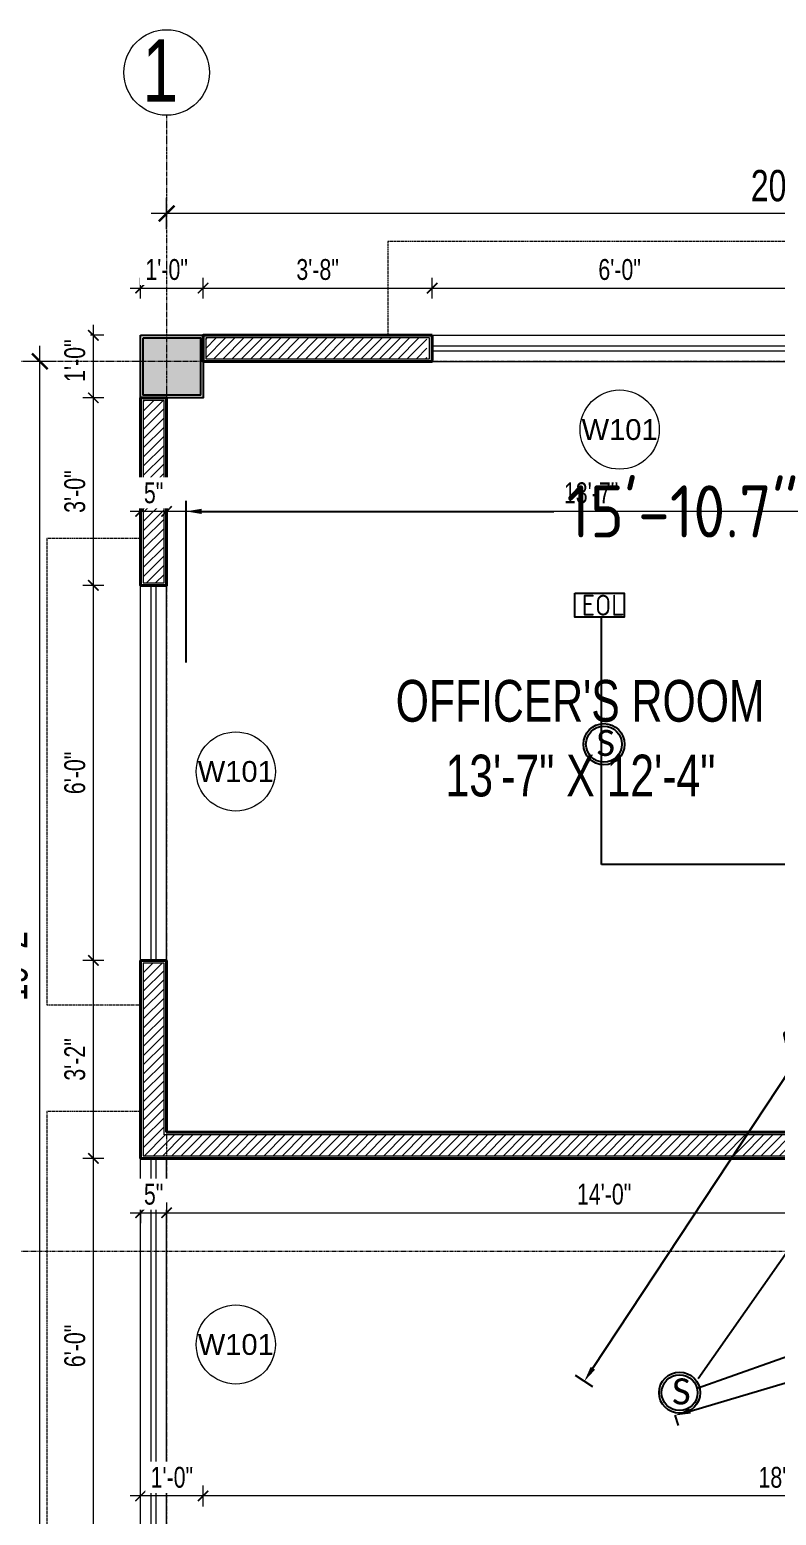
# Model space of a CAD drawing. Header units: inches. Extents: x 735 to 7643, y 526 to 1733.
# Drawn here: x 4671.1 to 4814.4, y 1227.6 to 1512.7 of the extents above; entities that cross this region are included whole.
import ezdxf
from ezdxf.enums import TextEntityAlignment as Align

# ---------------------------------------------------------------- set-up
doc = ezdxf.new("R2010")
doc.units = ezdxf.units.IN
doc.header["$MEASUREMENT"] = 0
for name, pattern in [('ACAD_ISO12W100', [21, 12, -3, 0, -3, 0, -3]), ('DASH', [0.35, 0.25, -0.1]), ('PHANTOMX2', [5, 2.5, -0.5, 0.5, -0.5, 0.5, -0.5])]:
    doc.linetypes.add(name, pattern=pattern)
for name, color, linetype in [('COLLUM', 1, 'Continuous'), ('FREE-TEXT', 7, 'Continuous'), ('HATCH', 8, 'Continuous'), ('smoke detector', 1, 'Continuous'), ('Text', 7, 'Continuous'), ('zone wiring', 5, 'Continuous')]:
    doc.layers.add(name, color=color, linetype=linetype)
for name, color, linetype, lineweight in [('Dimension', 22, 'Continuous', 13), ('Door & Window Dim', 5, 'Continuous', 15), ('Elevation Marker', 252, 'Continuous', 15), ('Glass', 5, 'Continuous', 9), ('grid', 9, 'Continuous', 13), ('Grid marker', 161, 'Continuous', 15), ('Grid Text', 5, 'Continuous', 15), ('HACTH', 8, 'Continuous', 9), ('I-DOOR-IDEN-N', 7, 'Continuous', 15), ('Sunshed', 5, 'Continuous', 15), ('wall 05', 3, 'Continuous', 40), ('WINDOW', 140, 'Continuous', 9)]:
    doc.layers.add(name, color=color, linetype=linetype, lineweight=lineweight)
doc.styles.add('Arial', font='arial.ttf')
doc.styles.get("Standard").update_dxf_attribs({"font": 'isocp3.shx'})
doc.styles.add('Swiss721', font='swisscl.ttf')
doc.dimstyles.new('DIM08', dxfattribs={"dimtxt": 8, "dimasz": 4, "dimexe": 4, "dimexo": 0, "dimgap": 3, "dimtad": 1, "dimdec": 1, "dimzin": 3, "dimdsep": 46, "dimlunit": 4, "dimtxsty": 'Swiss721', "dimblk": 'ARCHTICK', "dimcen": 0, "dimdle": 4, "dimclrd": 256, "dimclre": 256, "dimclrt": 256, "dimadec": 0, "dimazin": 0, "dimtfac": 1, "dimtdec": 1, "dimtofl": 0, "dimtmove": 0, "dimatfit": 3, "dimldrblk": 'ARCHTICK', "dimfxl": 4, "dimfxlon": 1, "dimtfill": 1, "dimtolj": 1, "dimtzin": 0, "dimlwd": 9, "dimlwe": 9, "dimarcsym": 0})
doc.dimstyles.get("Standard").update_dxf_attribs({"dimtxt": 2, "dimasz": 3, "dimexe": 2, "dimexo": 2, "dimgap": 1, "dimtad": 0, "dimtih": 1, "dimtoh": 1, "dimdec": 1, "dimzin": 0, "dimdsep": 46, "dimtxsty": 'Standard', "dimcen": 0, "dimclrd": 256, "dimclre": 256, "dimclrt": 256, "dimadec": 1, "dimazin": 0, "dimtfac": 1, "dimtdec": 1, "dimtofl": 0, "dimtmove": 0, "dimatfit": 3, "dimfxl": 1, "dimtolj": 1, "dimtzin": 0, "dimlwd": -1, "dimlwe": -1, "dimarcsym": 0})

# ---------------------------------------------------------------- blocks, each defined once
blk = doc.blocks.new('_ArchTick')
at = {"color": 0, "linetype": 'ByBlock', "const_width": 0.15}
blk.add_lwpolyline([(-0.5, -0.5), (0.5, 0.5)], dxfattribs=at)
blk = doc.blocks.new('*D406')
at = {"layer": 'Defpoints', "color": 0, "transparency": 16777216}
for p in [(4704.36, 1463.14), (4692.36, 1454.08), (4704.36, 1454.08)]:
    blk.add_point(p, dxfattribs=at)
at = {"layer": 'Dimension', "lineweight": 9, "transparency": 16777216}
for p, q in [((4690.36, 1463.14), (4706.36, 1463.14)), ((4692.36, 1461.14), (4692.36, 1465.14)), ((4704.36, 1461.14), (4704.36, 1465.14))]:
    blk.add_line(p, q, dxfattribs=at)
at = {"layer": 'Dimension', "lineweight": 9, "transparency": 16777216, "xscale": 2, "yscale": 2, "zscale": 2, "rotation": 180}
blk.add_blockref('_ArchTick', (4692.36, 1463.14), dxfattribs=at)
at = {"layer": 'Dimension', "lineweight": 9, "transparency": 16777216, "xscale": 2, "yscale": 2, "zscale": 2}
blk.add_blockref('_ArchTick', (4704.36, 1463.14), dxfattribs=at)
at = {"layer": 'Dimension', "transparency": 16777216, "insert": (4697.36, 1466.69), "char_height": 4, "attachment_point": 5, "style": 'Swiss721', "bg_fill": 3, "box_fill_scale": 1.25, "bg_fill_color": 256, "bg_fill_true_color": 13158600, "bg_fill_transparency": 0}
blk.add_mtext('\\A1;1\'-0"', dxfattribs=at)
blk = doc.blocks.new('*D407')
at = {"layer": 'Defpoints', "color": 0, "transparency": 16777216}
for p in [(4748.34, 1463.14), (4704.36, 1454.08), (4748.34, 1454.08)]:
    blk.add_point(p, dxfattribs=at)
at = {"layer": 'Dimension', "lineweight": 9, "transparency": 16777216}
for p, q in [((4702.36, 1463.14), (4750.34, 1463.14)), ((4704.36, 1461.14), (4704.36, 1465.14)), ((4748.34, 1461.14), (4748.34, 1465.14))]:
    blk.add_line(p, q, dxfattribs=at)
at = {"layer": 'Dimension', "lineweight": 9, "transparency": 16777216, "xscale": 2, "yscale": 2, "zscale": 2, "rotation": 180}
blk.add_blockref('_ArchTick', (4704.36, 1463.14), dxfattribs=at)
at = {"layer": 'Dimension', "lineweight": 9, "transparency": 16777216, "xscale": 2, "yscale": 2, "zscale": 2}
blk.add_blockref('_ArchTick', (4748.34, 1463.14), dxfattribs=at)
at = {"layer": 'Dimension', "transparency": 16777216, "insert": (4726.35, 1466.69), "char_height": 4, "attachment_point": 5, "style": 'Swiss721', "bg_fill": 3, "box_fill_scale": 1.25, "bg_fill_color": 256, "bg_fill_true_color": 13158600, "bg_fill_transparency": 0}
blk.add_mtext('\\A1;3\'-8"', dxfattribs=at)
blk = doc.blocks.new('*D408')
at = {"layer": 'Defpoints', "color": 0, "transparency": 16777216}
for p in [(4820.34, 1463.14), (4748.34, 1454.08), (4820.34, 1454.08)]:
    blk.add_point(p, dxfattribs=at)
at = {"layer": 'Door & Window Dim', "lineweight": 9, "transparency": 16777216}
for p, q in [((4746.34, 1463.14), (4822.34, 1463.14)), ((4748.34, 1461.14), (4748.34, 1465.14)), ((4820.34, 1461.14), (4820.34, 1465.14))]:
    blk.add_line(p, q, dxfattribs=at)
at = {"layer": 'Door & Window Dim', "lineweight": 9, "transparency": 16777216, "xscale": 2, "yscale": 2, "zscale": 2, "rotation": 180}
blk.add_blockref('_ArchTick', (4748.34, 1463.14), dxfattribs=at)
at = {"layer": 'Door & Window Dim', "lineweight": 9, "transparency": 16777216, "xscale": 2, "yscale": 2, "zscale": 2}
blk.add_blockref('_ArchTick', (4820.34, 1463.14), dxfattribs=at)
at = {"layer": 'Door & Window Dim', "transparency": 16777216, "insert": (4784.34, 1466.69), "char_height": 4, "attachment_point": 5, "style": 'Swiss721', "bg_fill": 3, "box_fill_scale": 1.25, "bg_fill_color": 256, "bg_fill_true_color": 13158600, "bg_fill_transparency": 0}
blk.add_mtext('\\A1;6\'-0"', dxfattribs=at)
blk = doc.blocks.new('*D502')
at = {"layer": 'Defpoints', "color": 0, "transparency": 16777216}
for p in [(4683.29, 1296.08), (4692.36, 1296.08), (4692.36, 1224.08)]:
    blk.add_point(p, dxfattribs=at)
at = {"layer": 'Door & Window Dim', "lineweight": 9, "transparency": 16777216}
for p, q in [((4683.29, 1222.08), (4683.29, 1298.08)), ((4685.29, 1296.08), (4681.29, 1296.08)), ((4685.29, 1224.08), (4681.29, 1224.08))]:
    blk.add_line(p, q, dxfattribs=at)
at = {"layer": 'Door & Window Dim', "lineweight": 9, "transparency": 16777216, "xscale": 2, "yscale": 2, "zscale": 2}
for p, rotation in [((4683.29, 1296.08), 90), ((4683.29, 1224.08), 270)]:
    blk.add_blockref('_ArchTick', p, dxfattribs=dict(at, rotation=rotation))
at = {"layer": 'Door & Window Dim', "transparency": 16777216, "insert": (4679.74, 1260.08), "char_height": 4, "attachment_point": 5, "rotation": 90, "style": 'Swiss721', "bg_fill": 3, "box_fill_scale": 1.25, "bg_fill_color": 256, "bg_fill_true_color": 13158600, "bg_fill_transparency": 0}
blk.add_mtext('\\A1;6\'-0"', dxfattribs=at)
blk = doc.blocks.new('*D503')
at = {"layer": 'Defpoints', "color": 0, "transparency": 16777216}
for p in [(4683.29, 1334.08), (4692.36, 1334.08), (4692.36, 1296.08)]:
    blk.add_point(p, dxfattribs=at)
at = {"layer": 'Dimension', "lineweight": 9, "transparency": 16777216}
for p, q in [((4683.29, 1294.08), (4683.29, 1336.08)), ((4685.29, 1334.08), (4681.29, 1334.08)), ((4685.29, 1296.08), (4681.29, 1296.08))]:
    blk.add_line(p, q, dxfattribs=at)
at = {"layer": 'Dimension', "lineweight": 9, "transparency": 16777216, "xscale": 2, "yscale": 2, "zscale": 2}
for p, rotation in [((4683.29, 1334.08), 90), ((4683.29, 1296.08), 270)]:
    blk.add_blockref('_ArchTick', p, dxfattribs=dict(at, rotation=rotation))
at = {"layer": 'Dimension', "transparency": 16777216, "insert": (4679.74, 1315.08), "char_height": 4, "attachment_point": 5, "rotation": 90, "style": 'Swiss721', "bg_fill": 3, "box_fill_scale": 1.25, "bg_fill_color": 256, "bg_fill_true_color": 13158600, "bg_fill_transparency": 0}
blk.add_mtext('\\A1;3\'-2"', dxfattribs=at)
blk = doc.blocks.new('*D504')
at = {"layer": 'Defpoints', "color": 0, "transparency": 16777216}
for p in [(4683.29, 1406.08), (4692.36, 1406.08), (4692.36, 1334.08)]:
    blk.add_point(p, dxfattribs=at)
at = {"layer": 'Door & Window Dim', "lineweight": 9, "transparency": 16777216}
for p, q in [((4685.29, 1406.08), (4681.29, 1406.08)), ((4683.29, 1332.08), (4683.29, 1408.08)), ((4685.29, 1334.08), (4681.29, 1334.08))]:
    blk.add_line(p, q, dxfattribs=at)
at = {"layer": 'Door & Window Dim', "lineweight": 9, "transparency": 16777216, "xscale": 2, "yscale": 2, "zscale": 2}
for p, rotation in [((4683.29, 1406.08), 90), ((4683.29, 1334.08), 270)]:
    blk.add_blockref('_ArchTick', p, dxfattribs=dict(at, rotation=rotation))
at = {"layer": 'Door & Window Dim', "transparency": 16777216, "insert": (4679.74, 1370.08), "char_height": 4, "attachment_point": 5, "rotation": 90, "style": 'Swiss721', "bg_fill": 3, "box_fill_scale": 1.25, "bg_fill_color": 256, "bg_fill_true_color": 13158600, "bg_fill_transparency": 0}
blk.add_mtext('\\A1;6\'-0"', dxfattribs=at)
blk = doc.blocks.new('*D434')
at = {"layer": 'Defpoints', "color": 0, "transparency": 16777216}
for p in [(4683.29, 1442.08), (4692.36, 1442.08), (4692.36, 1406.08)]:
    blk.add_point(p, dxfattribs=at)
at = {"layer": 'Dimension', "lineweight": 9, "transparency": 16777216}
for p, q in [((4683.29, 1404.08), (4683.29, 1444.08)), ((4685.29, 1442.08), (4681.29, 1442.08)), ((4685.29, 1406.08), (4681.29, 1406.08))]:
    blk.add_line(p, q, dxfattribs=at)
at = {"layer": 'Dimension', "lineweight": 9, "transparency": 16777216, "xscale": 2, "yscale": 2, "zscale": 2}
for p, rotation in [((4683.29, 1442.08), 90), ((4683.29, 1406.08), 270)]:
    blk.add_blockref('_ArchTick', p, dxfattribs=dict(at, rotation=rotation))
at = {"layer": 'Dimension', "transparency": 16777216, "insert": (4679.74, 1424.08), "char_height": 4, "attachment_point": 5, "rotation": 90, "style": 'Swiss721', "bg_fill": 3, "box_fill_scale": 1.25, "bg_fill_color": 256, "bg_fill_true_color": 13158600, "bg_fill_transparency": 0}
blk.add_mtext('\\A1;3\'-0"', dxfattribs=at)
blk = doc.blocks.new('*D435')
at = {"layer": 'Defpoints', "color": 0, "transparency": 16777216}
for p in [(4692.36, 1454.08), (4692.36, 1442.08)]:
    blk.add_point(p, dxfattribs=at)
at = {"layer": 'Dimension', "lineweight": 9, "transparency": 16777216}
for p, q in [((4683.29, 1440.08), (4683.29, 1456.08)), ((4685.29, 1454.08), (4681.29, 1454.08)), ((4685.29, 1442.08), (4681.29, 1442.08))]:
    blk.add_line(p, q, dxfattribs=at)
at = {"layer": 'Dimension', "lineweight": 9, "transparency": 16777216, "xscale": 2, "yscale": 2, "zscale": 2}
for p, rotation in [((4683.29, 1454.08), 90), ((4683.29, 1442.08), 270)]:
    blk.add_blockref('_ArchTick', p, dxfattribs=dict(at, rotation=rotation))
at = {"layer": 'Dimension', "transparency": 16777216, "insert": (4679.74, 1449.22), "char_height": 4, "attachment_point": 5, "rotation": 90, "style": 'Swiss721', "bg_fill": 3, "box_fill_scale": 1.25, "bg_fill_color": 256, "bg_fill_true_color": 13158600, "bg_fill_transparency": 0}
blk.add_mtext('\\A1;1\'-0"', dxfattribs=at)
at = {"layer": 'Defpoints', "color": 0, "transparency": 16777216}
blk.add_point((4683.29, 1454.08), dxfattribs=at)
blk = doc.blocks.new('b1')
at = {"layer": 'wall 05'}
for p, q in [((146270.29, 171680.84), (146265.29, 171680.84)), ((146265.29, 171680.84), (146265.29, 171642.84)), ((146270.29, 171647.84), (146270.29, 171680.84)), ((146438.29, 171647.84), (146270.29, 171647.84)), ((146438.29, 171642.84), (146438.29, 171647.84)), ((146265.29, 171642.84), (146438.29, 171642.84))]:
    blk.add_line(p, q, dxfattribs=at)
blk = doc.blocks.new('x1')
at = {"layer": 'HATCH', "lineweight": 0}
for p, q in [((146269.79, 171680.34), (146265.79, 171680.34)), ((146265.79, 171680.34), (146265.79, 171643.34)), ((146269.79, 171647.34), (146269.79, 171680.34)), ((146437.79, 171647.34), (146269.79, 171647.34)), ((146437.79, 171643.34), (146437.79, 171647.34)), ((146265.79, 171643.34), (146437.79, 171643.34))]:
    blk.add_line(p, q, dxfattribs=at)
blk = doc.blocks.new('*D451')
at = {"layer": 'Defpoints', "color": 0, "transparency": 16777216}
for p in [(4673, 1449.08), (4680.5, 1449.08), (4676.31, 1219.08)]:
    blk.add_point(p, dxfattribs=at)
at = {"layer": 'Dimension', "lineweight": 9, "transparency": 16777216}
for p, q in [((4673, 1216.08), (4673, 1452.08)), ((4676, 1449.08), (4670, 1449.08)), ((4676, 1219.08), (4670, 1219.08))]:
    blk.add_line(p, q, dxfattribs=at)
at = {"layer": 'Dimension', "lineweight": 9, "transparency": 16777216, "xscale": 3, "yscale": 3, "zscale": 3}
for p, rotation in [((4673, 1449.08), 90), ((4673, 1219.08), 270)]:
    blk.add_blockref('_ArchTick', p, dxfattribs=dict(at, rotation=rotation))
at = {"layer": 'Dimension', "transparency": 16777216, "insert": (4667.68, 1334.08), "char_height": 6, "attachment_point": 5, "rotation": 90, "style": 'Swiss721', "bg_fill": 3, "box_fill_scale": 1.25, "bg_fill_color": 256, "bg_fill_true_color": 13158600, "bg_fill_transparency": 0}
blk.add_mtext('\\A1;19\'-2"', dxfattribs=at)
blk = doc.blocks.new('*D452')
at = {"layer": 'Defpoints', "color": 0, "transparency": 16777216}
for p in [(4697.36, 1477.46), (4937.36, 1472.15), (4697.36, 1454.38)]:
    blk.add_point(p, dxfattribs=at)
at = {"layer": 'Dimension', "lineweight": 9, "transparency": 16777216}
for p, q in [((4697.36, 1474.46), (4697.36, 1480.46)), ((4937.36, 1474.46), (4937.36, 1480.46)), ((4940.36, 1477.46), (4694.36, 1477.46))]:
    blk.add_line(p, q, dxfattribs=at)
at = {"layer": 'Dimension', "lineweight": 9, "transparency": 16777216, "xscale": 3, "yscale": 3, "zscale": 3, "rotation": 180}
blk.add_blockref('_ArchTick', (4697.36, 1477.46), dxfattribs=at)
at = {"layer": 'Dimension', "lineweight": 9, "transparency": 16777216, "xscale": 3, "yscale": 3, "zscale": 3}
blk.add_blockref('_ArchTick', (4937.36, 1477.46), dxfattribs=at)
at = {"layer": 'Dimension', "transparency": 16777216, "insert": (4817.36, 1482.78), "char_height": 6, "attachment_point": 5, "style": 'Swiss721', "bg_fill": 3, "box_fill_scale": 1.25, "bg_fill_color": 256, "bg_fill_true_color": 13158600, "bg_fill_transparency": 0}
blk.add_mtext('\\A1;20\'-0"', dxfattribs=at)
blk = doc.blocks.new('*D456')
at = {"layer": 'Dimension', "lineweight": 9, "transparency": 16777216}
for p, q in [((4692.36, 1287.64), (4692.36, 1283.64)), ((4697.36, 1287.64), (4697.36, 1283.64)), ((4690.36, 1285.64), (4699.36, 1285.64))]:
    blk.add_line(p, q, dxfattribs=at)
at = {"layer": 'Dimension', "lineweight": 9, "transparency": 16777216, "xscale": 2, "yscale": 2, "zscale": 2, "rotation": 180}
blk.add_blockref('_ArchTick', (4692.36, 1285.64), dxfattribs=at)
at = {"layer": 'Dimension', "lineweight": 9, "transparency": 16777216, "xscale": 2, "yscale": 2, "zscale": 2}
blk.add_blockref('_ArchTick', (4697.36, 1285.64), dxfattribs=at)
at = {"layer": 'Dimension', "transparency": 16777216, "insert": (4694.86, 1289.18), "char_height": 4, "attachment_point": 5, "style": 'Swiss721', "bg_fill": 3, "box_fill_scale": 1.25, "bg_fill_color": 256, "bg_fill_true_color": 13158600, "bg_fill_transparency": 0}
blk.add_mtext('\\A1;5"', dxfattribs=at)
at = {"layer": 'Defpoints', "color": 0, "transparency": 16777216}
for p in [(4692.36, 1293.54), (4697.36, 1293.54), (4697.36, 1285.64)]:
    blk.add_point(p, dxfattribs=at)
blk = doc.blocks.new('*D457')
at = {"layer": 'Defpoints', "color": 0, "transparency": 16777216}
for p in [(4865.36, 1296.08), (4697.36, 1293.54), (4865.36, 1285.64)]:
    blk.add_point(p, dxfattribs=at)
at = {"layer": 'Dimension', "lineweight": 9, "transparency": 16777216}
for p, q in [((4697.36, 1287.64), (4697.36, 1283.64)), ((4865.36, 1287.64), (4865.36, 1283.64)), ((4695.36, 1285.64), (4867.36, 1285.64))]:
    blk.add_line(p, q, dxfattribs=at)
at = {"layer": 'Dimension', "lineweight": 9, "transparency": 16777216, "xscale": 2, "yscale": 2, "zscale": 2, "rotation": 180}
blk.add_blockref('_ArchTick', (4697.36, 1285.64), dxfattribs=at)
at = {"layer": 'Dimension', "lineweight": 9, "transparency": 16777216, "xscale": 2, "yscale": 2, "zscale": 2}
blk.add_blockref('_ArchTick', (4865.36, 1285.64), dxfattribs=at)
at = {"layer": 'Dimension', "transparency": 16777216, "insert": (4781.36, 1289.19), "char_height": 4, "attachment_point": 5, "style": 'Swiss721', "bg_fill": 3, "box_fill_scale": 1.25, "bg_fill_color": 256, "bg_fill_true_color": 13158600, "bg_fill_transparency": 0}
blk.add_mtext('\\A1;14\'-0"', dxfattribs=at)
blk = doc.blocks.new('*D484')
at = {"layer": 'Defpoints', "color": 0, "transparency": 16777216}
for p in [(4704.36, 1231.29), (4704.36, 1224.08), (4930.36, 1224.08)]:
    blk.add_point(p, dxfattribs=at)
at = {"layer": 'Dimension', "lineweight": 9, "transparency": 16777216}
for p, q in [((4704.36, 1229.29), (4704.36, 1233.29)), ((4930.36, 1229.29), (4930.36, 1233.29)), ((4932.36, 1231.29), (4702.36, 1231.29))]:
    blk.add_line(p, q, dxfattribs=at)
at = {"layer": 'Dimension', "lineweight": 9, "transparency": 16777216, "xscale": 2, "yscale": 2, "zscale": 2, "rotation": 180}
blk.add_blockref('_ArchTick', (4704.36, 1231.29), dxfattribs=at)
at = {"layer": 'Dimension', "lineweight": 9, "transparency": 16777216, "xscale": 2, "yscale": 2, "zscale": 2}
blk.add_blockref('_ArchTick', (4930.36, 1231.29), dxfattribs=at)
at = {"layer": 'Dimension', "transparency": 16777216, "insert": (4817.36, 1234.84), "char_height": 4, "attachment_point": 5, "style": 'Swiss721', "bg_fill": 3, "box_fill_scale": 1.25, "bg_fill_color": 256, "bg_fill_true_color": 13158600, "bg_fill_transparency": 0}
blk.add_mtext('\\A1;18\'-10"', dxfattribs=at)
blk = doc.blocks.new('*D485')
at = {"layer": 'Defpoints', "color": 0, "transparency": 16777216}
for p in [(4692.36, 1224.08), (4704.36, 1224.08)]:
    blk.add_point(p, dxfattribs=at)
at = {"layer": 'Dimension', "lineweight": 9, "transparency": 16777216}
for p, q in [((4692.36, 1229.29), (4692.36, 1233.29)), ((4704.36, 1229.29), (4704.36, 1233.29)), ((4706.36, 1231.29), (4690.36, 1231.29))]:
    blk.add_line(p, q, dxfattribs=at)
at = {"layer": 'Dimension', "lineweight": 9, "transparency": 16777216, "xscale": 2, "yscale": 2, "zscale": 2, "rotation": 180}
blk.add_blockref('_ArchTick', (4692.36, 1231.29), dxfattribs=at)
at = {"layer": 'Dimension', "lineweight": 9, "transparency": 16777216, "xscale": 2, "yscale": 2, "zscale": 2}
blk.add_blockref('_ArchTick', (4704.36, 1231.29), dxfattribs=at)
at = {"layer": 'Dimension', "transparency": 16777216, "insert": (4698.36, 1234.84), "char_height": 4, "attachment_point": 5, "style": 'Swiss721', "bg_fill": 3, "box_fill_scale": 1.25, "bg_fill_color": 256, "bg_fill_true_color": 13158600, "bg_fill_transparency": 0}
blk.add_mtext('\\A1;1\'-0"', dxfattribs=at)
at = {"layer": 'Defpoints', "color": 0, "transparency": 16777216}
blk.add_point((4692.36, 1231.29), dxfattribs=at)
blk = doc.blocks.new('*D487')
at = {"layer": 'Defpoints', "color": 0, "transparency": 16777216}
for p in [(4860.36, 1423.72), (4697.36, 1420.28), (4697.36, 1414.28)]:
    blk.add_point(p, dxfattribs=at)
at = {"layer": 'Dimension', "lineweight": 9, "transparency": 16777216}
for p, q in [((4862.36, 1420.28), (4695.36, 1420.28)), ((4697.36, 1418.28), (4697.36, 1422.28)), ((4860.36, 1422.28), (4860.36, 1418.28))]:
    blk.add_line(p, q, dxfattribs=at)
at = {"layer": 'Dimension', "lineweight": 9, "transparency": 16777216, "xscale": 2, "yscale": 2, "zscale": 2, "rotation": 180}
blk.add_blockref('_ArchTick', (4697.36, 1420.28), dxfattribs=at)
at = {"layer": 'Dimension', "lineweight": 9, "transparency": 16777216, "xscale": 2, "yscale": 2, "zscale": 2}
blk.add_blockref('_ArchTick', (4860.36, 1420.28), dxfattribs=at)
at = {"layer": 'Dimension', "transparency": 16777216, "insert": (4778.86, 1423.83), "char_height": 4, "attachment_point": 5, "style": 'Swiss721', "bg_fill": 3, "box_fill_scale": 1.25, "bg_fill_color": 256, "bg_fill_true_color": 13158600, "bg_fill_transparency": 0}
blk.add_mtext('\\A1;13\'-7"', dxfattribs=at)
blk = doc.blocks.new('*D488')
at = {"layer": 'Defpoints', "color": 0, "transparency": 16777216}
for p in [(4692.36, 1414.28), (4697.36, 1414.28)]:
    blk.add_point(p, dxfattribs=at)
at = {"layer": 'Dimension', "lineweight": 9, "transparency": 16777216}
for p, q in [((4699.36, 1420.28), (4690.36, 1420.28)), ((4692.36, 1418.28), (4692.36, 1422.28)), ((4697.36, 1418.28), (4697.36, 1422.28))]:
    blk.add_line(p, q, dxfattribs=at)
at = {"layer": 'Dimension', "lineweight": 9, "transparency": 16777216, "xscale": 2, "yscale": 2, "zscale": 2, "rotation": 180}
blk.add_blockref('_ArchTick', (4692.36, 1420.28), dxfattribs=at)
at = {"layer": 'Dimension', "lineweight": 9, "transparency": 16777216, "xscale": 2, "yscale": 2, "zscale": 2}
blk.add_blockref('_ArchTick', (4697.36, 1420.28), dxfattribs=at)
at = {"layer": 'Dimension', "transparency": 16777216, "insert": (4694.86, 1423.82), "char_height": 4, "attachment_point": 5, "style": 'Swiss721', "bg_fill": 3, "box_fill_scale": 1.25, "bg_fill_color": 256, "bg_fill_true_color": 13158600, "bg_fill_transparency": 0}
blk.add_mtext('\\A1;5"', dxfattribs=at)
at = {"layer": 'Defpoints', "color": 0, "transparency": 16777216}
blk.add_point((4692.36, 1420.28), dxfattribs=at)
blk = doc.blocks.new('wall&door')
at = {"color": 0, "linetype": 'ByBlock', "lineweight": -2}
blk.add_circle((0, 0), 3.04, dxfattribs=at)
at = {"color": 0, "linetype": 'ByBlock', "lineweight": -2, "ltscale": 25.4, "style": 'Arial'}
blk.add_attdef('PT1', text='', height=1.6, dxfattribs=at).set_placement((0, 0), align=Align.MIDDLE_CENTER)
blk = doc.blocks.new('smoke detector')
at = {"layer": 'smoke detector'}
for radius in [3.95, 3.45]:
    blk.add_circle((331.62, 4109.64), radius, dxfattribs=at)
at = {"layer": 'smoke detector', "insert": (330.17, 4112.38), "char_height": 5, "attachment_point": 1}
blk.add_mtext_dynamic_manual_height_columns('{\\fCalibri|b0|i0|c0|p34;S}', width=5, gutter_width=1, heights=[0], dxfattribs=at)
blk = doc.blocks.new('EOL')
at = {"layer": 'zone wiring', "color": 4}
blk.add_lwpolyline([(-410.51, 4145.39), (-401.03, 4145.39), (-401.03, 4140.79), (-410.51, 4140.79)], close=True, dxfattribs=at)
at = {"layer": 'zone wiring', "color": 4, "insert": (-409.22, 4145.11), "char_height": 4, "attachment_point": 1}
blk.add_mtext_dynamic_manual_height_columns('EOL', width=7.8869, gutter_width=1, heights=[0], dxfattribs=at)
blk = doc.blocks.new('*D510')
at = {"layer": 'Defpoints', "color": 0, "transparency": 16777216}
for p in [(5206.57, 1370.84), (5207.16, 1368.85), (4794.4, 1248.73)]:
    blk.add_point(p, dxfattribs=at)
at = {"layer": 'FREE-TEXT', "transparency": 16777216}
for p, q in [((5207.14, 1368.92), (5207.73, 1366.93)), ((5204.29, 1368), (5023.4, 1314.41)), ((4797.87, 1247.59), (4978.75, 1301.18)), ((4794.97, 1246.81), (4795.56, 1244.82))]:
    blk.add_line(p, q, dxfattribs=at)
for points in [[(5204.14, 1368.48), (5204.43, 1367.52), (5207.16, 1368.85)], [(4797.73, 1248.07), (4798.01, 1247.11), (4794.99, 1246.74)]]:
    blk.add_solid(points, dxfattribs=at)
at = {"layer": 'FREE-TEXT', "transparency": 16777216, "insert": (5001.08, 1307.79), "char_height": 10, "attachment_point": 5, "rotation": 16.5031}
blk.add_mtext('\\A1;35\'-9.9"', dxfattribs=at)
blk = doc.blocks.new('*D513')
at = {"layer": 'Defpoints', "color": 0, "transparency": 16777216}
for p in [(4881.97, 1411.33), (4885.27, 1409.14), (4780.85, 1251.11)]:
    blk.add_point(p, dxfattribs=at)
at = {"layer": 'FREE-TEXT', "transparency": 16777216}
for p, q in [((4883.6, 1410.25), (4880.3, 1412.43)), ((4880.32, 1408.82), (4842.31, 1351.3)), ((4779.2, 1255.79), (4817.21, 1313.31)), ((4779.18, 1252.21), (4775.88, 1254.39))]:
    blk.add_line(p, q, dxfattribs=at)
for points in [[(4879.9, 1409.1), (4880.74, 1408.55), (4881.97, 1411.33)], [(4778.78, 1256.07), (4779.62, 1255.52), (4777.55, 1253.29)]]:
    blk.add_solid(points, dxfattribs=at)
at = {"layer": 'FREE-TEXT', "transparency": 16777216, "insert": (4829.76, 1332.31), "char_height": 10, "attachment_point": 5, "rotation": 56.5439}
blk.add_mtext('\\A1;15\'-9.4"', dxfattribs=at)
blk = doc.blocks.new('*D514')
at = {"layer": 'Defpoints', "color": 0, "transparency": 16777216}
for p in [(4891.77, 1420.28), (4701.09, 1389.28), (4891.77, 1387.82)]:
    blk.add_point(p, dxfattribs=at)
at = {"layer": 'FREE-TEXT', "transparency": 16777216}
for p, q in [((4701.09, 1391.28), (4701.09, 1422.28)), ((4704.09, 1420.28), (4771.68, 1420.28)), ((4888.77, 1420.28), (4821.18, 1420.28)), ((4891.77, 1389.82), (4891.77, 1422.28))]:
    blk.add_line(p, q, dxfattribs=at)
for points in [[(4704.09, 1420.78), (4704.09, 1419.78), (4701.09, 1420.28)], [(4888.77, 1420.78), (4888.77, 1419.78), (4891.77, 1420.28)]]:
    blk.add_solid(points, dxfattribs=at)
at = {"layer": 'FREE-TEXT', "transparency": 16777216, "insert": (4796.43, 1420.28), "char_height": 10, "attachment_point": 5}
blk.add_mtext('\\A1;15\'-10.7"', dxfattribs=at)

msp = doc.modelspace()

# ---------------------------------------------------------------- linework, layer by layer
at = {"layer": 'Glass', "ltscale": 10}
for points in [[(4748.34, 1452.08), (4820.34, 1452.08)], [(4748.34, 1451.08), (4820.34, 1451.08)], [(4694.36, 1334.08), (4694.36, 1406.08)], [(4695.36, 1334.08), (4695.36, 1406.08)], [(4694.36, 1224.08), (4694.36, 1296.08)], [(4695.36, 1224.08), (4695.36, 1296.08)]]:
    msp.add_lwpolyline(points, dxfattribs=at)
at = {"layer": 'Grid marker'}
msp.add_circle((4697.36, 1504.54), 8.21, dxfattribs=at)
at = {"layer": 'WINDOW', "linetype": 'Continuous', "ltscale": 10}
for points in [[(4748.34, 1454.08), (4820.34, 1454.08)], [(4748.34, 1449.08), (4820.34, 1449.08)], [(4692.36, 1334.08), (4692.36, 1406.08)], [(4697.36, 1334.08), (4697.36, 1406.08)], [(4692.36, 1224.08), (4692.36, 1296.08)], [(4697.36, 1224.08), (4697.36, 1296.08)]]:
    msp.add_lwpolyline(points, dxfattribs=at)
at = {"layer": 'zone wiring', "color": 30}
for p, q in [((4780.87, 1352.47), (4780.87, 1399.91)), ((4867.92, 1352.47), (4780.87, 1352.47))]:
    msp.add_line(p, q, dxfattribs=at)

# ---------------------------------------------------------------- block references
at = {"layer": 'I-DOOR-IDEN-N'}
ref = msp.add_blockref('wall&door', (4784.34, 1435.99), dxfattribs=dict(at, xscale=2.5, yscale=2.5, zscale=2.5))
ref.add_attrib('PT1', 'W101', dxfattribs={"layer": '0', "color": 7, "linetype": 'ByBlock', "lineweight": -2, "ltscale": 25.4, "height": 4, "style": 'Arial'}).set_placement((4784.34, 1435.99), align=Align.MIDDLE_CENTER)
ref = msp.add_blockref('wall&door', (4710.64, 1370.36), dxfattribs=dict(at, xscale=2.5, yscale=2.5, zscale=2.5))
ref.add_attrib('PT1', 'W101', dxfattribs={"layer": '0', "color": 7, "linetype": 'ByBlock', "lineweight": -2, "ltscale": 25.4, "height": 4, "style": 'Arial'}).set_placement((4710.64, 1370.36), align=Align.MIDDLE_CENTER)
ref = msp.add_blockref('wall&door', (4710.64, 1260.36), dxfattribs=dict(at, xscale=2.5, yscale=2.5, zscale=2.5))
ref.add_attrib('PT1', 'W101', dxfattribs={"layer": '0', "color": 7, "linetype": 'ByBlock', "lineweight": -2, "ltscale": 25.4, "height": 4, "style": 'Arial'}).set_placement((4710.64, 1260.36), align=Align.MIDDLE_CENTER)
at = {"layer": 'smoke detector'}
for p in [(4449.71, -2734.05), (4464.23, -2858.53)]:
    msp.add_blockref('smoke detector', p, dxfattribs=at)
at = {"layer": 'zone wiring'}
msp.add_blockref('EOL', (5186.27, -2740.83), dxfattribs=at)

# ---------------------------------------------------------------- texts
at = {"layer": 'Grid Text', "insert": (4696.12, 1510.91), "char_height": 12, "attachment_point": 2, "style": 'Swiss721'}
msp.add_mtext('1', dxfattribs=at)
at = {"layer": 'Text', "style": 'Swiss721'}
msp.add_text("OFFICER'S ROOM", height=8, dxfattribs=at).set_placement((4776.75, 1383.92), align=Align.MIDDLE)
at = {"layer": 'Text', "insert": (4776.82, 1369.52), "char_height": 8, "width": 110.1127, "attachment_point": 5, "style": 'Swiss721'}
msp.add_mtext('\\A1;13\'-7" X 12\'-4"', dxfattribs=at)

# ---------------------------------------------------------------- dimensions: what is measured, and where the dimension line sits
at = {"layer": 'Dimension'}
dim = msp.add_linear_dim(base=(4704.36, 1463.14), p1=(4692.36, 1454.08), p2=(4704.36, 1454.08), dimstyle='DIM08', override={"dimscale": 0.5, "dimarcsym": 2}, dxfattribs=at)
dim.commit()
dim.dimension.update_dxf_attribs({"geometry": '*D406', "text_midpoint": (4697.36, 1463.14), "dimtype": 160})

# ---------------------------------------------------------------- next in the draw order: linework, layer by layer
at = {"layer": 'grid', "linetype": 'PHANTOMX2', "ltscale": 0.2}
msp.add_line((4697.36, 1496.33), (4697.36, 945.76), dxfattribs=at)

# ---------------------------------------------------------------- next in the draw order: dimensions: what is measured, and where the dimension line sits
at = {"layer": 'Dimension'}
dim = msp.add_linear_dim(base=(4748.34, 1463.14), p1=(4704.36, 1454.08), p2=(4748.34, 1454.08), dimstyle='DIM08', override={"dimscale": 0.5, "dimarcsym": 2}, dxfattribs=at)
dim.commit()
dim.dimension.update_dxf_attribs({"geometry": '*D407', "text_midpoint": (4726.35, 1466.69)})
at = {"layer": 'Door & Window Dim'}
dim = msp.add_linear_dim(base=(4683.29, 1296.08), p1=(4692.36, 1224.08), p2=(4692.36, 1296.08), angle=90, dimstyle='DIM08', override={"dimscale": 0.5, "dimarcsym": 2}, dxfattribs=at)
dim.commit()
dim.dimension.update_dxf_attribs({"geometry": '*D502', "text_midpoint": (4679.74, 1260.08)})

# ---------------------------------------------------------------- next in the draw order: dimensions: what is measured, and where the dimension line sits
at = {"layer": 'Dimension'}
dim = msp.add_linear_dim(base=(4683.29, 1334.08), p1=(4692.36, 1296.08), p2=(4692.36, 1334.08), angle=90, dimstyle='DIM08', override={"dimscale": 0.5, "dimarcsym": 2}, dxfattribs=at)
dim.commit()
dim.dimension.update_dxf_attribs({"geometry": '*D503', "text_midpoint": (4679.74, 1315.08)})
at = {"layer": 'Door & Window Dim'}
dim = msp.add_linear_dim(base=(4820.34, 1463.14), p1=(4748.34, 1454.08), p2=(4820.34, 1454.08), dimstyle='DIM08', override={"dimscale": 0.5, "dimarcsym": 2}, dxfattribs=at)
dim.commit()
dim.dimension.update_dxf_attribs({"geometry": '*D408', "text_midpoint": (4784.34, 1466.69)})

# ---------------------------------------------------------------- next in the draw order: linework, layer by layer
at = {"layer": 'HATCH', "lineweight": 0}
msp.add_lwpolyline([(4747.84, 1453.58), (4704.86, 1453.58), (4704.86, 1449.58), (4747.84, 1449.58)], close=True, dxfattribs=at)
at = {"layer": 'wall 05'}
msp.add_lwpolyline([(4748.34, 1454.08), (4704.36, 1454.08), (4704.36, 1449.08), (4748.34, 1449.08)], close=True, dxfattribs=at)

# ---------------------------------------------------------------- next in the draw order: dimensions: what is measured, and where the dimension line sits
at = {"layer": 'Door & Window Dim'}
dim = msp.add_linear_dim(base=(4683.29, 1406.08), p1=(4692.36, 1334.08), p2=(4692.36, 1406.08), angle=90, dimstyle='DIM08', override={"dimscale": 0.5, "dimarcsym": 2}, dxfattribs=at)
dim.commit()
dim.dimension.update_dxf_attribs({"geometry": '*D504', "text_midpoint": (4679.74, 1370.08)})

# ---------------------------------------------------------------- next in the draw order: block references
at = {"layer": 'HACTH'}
for name in ['b1', 'x1']:
    msp.add_blockref(name, (-141572.93, -170346.75), dxfattribs=at)

# ---------------------------------------------------------------- next in the draw order: dimensions: what is measured, and where the dimension line sits
at = {"layer": 'Dimension'}
dim = msp.add_linear_dim(base=(4683.29, 1442.08), p1=(4692.36, 1406.08), p2=(4692.36, 1442.08), angle=90, dimstyle='DIM08', override={"dimscale": 0.5, "dimarcsym": 2}, dxfattribs=at)
dim.commit()
dim.dimension.update_dxf_attribs({"geometry": '*D434', "text_midpoint": (4679.74, 1424.08)})

# ---------------------------------------------------------------- next in the draw order: dimensions: what is measured, and where the dimension line sits
dim = msp.add_linear_dim(base=(4683.29, 1454.08), p1=(4692.36, 1442.08), p2=(4692.36, 1454.08), angle=90, dimstyle='DIM08', override={"dimscale": 0.5, "dimarcsym": 2}, dxfattribs=at)
dim.commit()
dim.dimension.update_dxf_attribs({"geometry": '*D435', "text_midpoint": (4683.29, 1449.22), "dimtype": 160})

# ---------------------------------------------------------------- next in the draw order: hatches: boundary and pattern name
at = {"layer": 'HATCH'}
h = msp.add_hatch(dxfattribs=at)
h.set_pattern_fill('AR-CONC', color=256, scale=0.75, style=0)
h.set_pattern_definition([(50, (-407953.158, -239425.4894), (5.37945137, -0.470641012), [0.5625, -6.1875]), (355, (-407953.158, -239425.4894), (-1.040635, 5.641441), [0.45, -4.95]), (100.4514, (-407952.71, -239425.5287), (4.338820363, 5.170796565), [0.478051425, -5.25856584]), (46.1842, (-407953.158, -239423.9894), (8.004307865, -1.24139261), [0.84375, -9.28125]), (96.6356, (-407952.491, -239424.093), (7.00997029, 7.30588403), [0.71707716, -7.8878475]), (351.1842, (-407953.158, -239423.9894), (7.00996459, 7.3058895), [0.675, -7.425]), (21, (-407952.408, -239424.3644), (4.47680289, -3.01964168), [0.5625, -6.1875]), (326, (-407952.408, -239424.3644), (1.82486499, 5.43862534), [0.45, -4.95]), (71.4514, (-407952.035, -239424.616), (6.301669714, 2.418978725), [0.478051425, -5.25856584]), (37.5, (-407953.158, -239425.4894), (0.091198915, 2.496703904), [0, -4.89, 0, -5.025, 0, -4.96875]), (7.5, (-407953.158, -239425.4894), (1.973021531, 2.958087839), [0, -2.865, 0, -4.7775, 0, -1.89375]), (327.5, (-407954.8305, -239425.4894), (4.003668271, -0.169161538), [0, -1.875, 0, -5.85, 0, -7.7625]), (317.5, (-407955.5805, -239425.4894), (4.37389627, 0.750787367), [0, -2.4375, 0, -3.885, 0, -5.5125])])
h.paths.add_polyline_path([(4692.86, 1453.58), (4703.86, 1453.58), (4703.86, 1442.58), (4692.86, 1442.58)])
h.paths.add_polyline_path([(4930.86, 1453.58), (4941.86, 1453.58), (4941.86, 1442.58), (4930.86, 1442.58)])
at = {"layer": 'HATCH', "lineweight": 0}
h = msp.add_hatch(dxfattribs=at)
h.set_pattern_fill('ANSI31', color=256, scale=10, style=0)
h.set_pattern_definition([(45, (-407953.158, -239425.4894), (-0.8838834765, 0.8838834765), [])])
h.paths.add_polyline_path([(4929.86, 1223.58), (4704.86, 1223.58), (4704.86, 1219.58), (4929.86, 1219.58)])
h.paths.add_polyline_path([(4696.86, 1333.58), (4692.86, 1333.58), (4692.86, 1296.58), (4696.86, 1296.58), (4864.86, 1296.58), (4864.86, 1300.58), (4696.86, 1300.58)])
h.paths.add_polyline_path([(4696.86, 1226.58), (4696.86, 1224.58)])
h.paths.add_polyline_path([(4696.86, 1211.58), (4692.86, 1211.58), (4692.86, 1188.58), (4696.86, 1188.58)])
h.paths.add_polyline_path([(4994.86, 1369.58), (4941.86, 1369.58), (4941.86, 1441.58), (4937.86, 1441.58), (4937.86, 1369.58), (4864.86, 1369.58), (4864.86, 1418.58), (4860.86, 1418.58), (4860.86, 1346.58), (4864.86, 1346.58), (4864.86, 1365.58), (4994.86, 1365.58)])
h.paths.add_polyline_path([(5050.86, 1453.58), (4999.36, 1453.58), (4999.36, 1449.58), (5025.86, 1449.58), (5025.86, 1365.58), (5071.86, 1365.58), (5071.86, 1369.58), (5029.86, 1369.58), (5029.86, 1449.58), (5050.86, 1449.58)])
h.paths.add_polyline_path([(5291.86, 1320.08), (5287.86, 1320.08), (5287.86, 1268.58), (5102.86, 1268.58), (5102.86, 1224.58), (5106.86, 1224.58), (5106.86, 1264.58), (5287.86, 1264.58), (5287.86, 1224.58), (5291.86, 1224.58)])
h.paths.add_polyline_path([(5167.86, 1453.58), (5114.86, 1453.58), (5114.86, 1449.58), (5167.86, 1449.58)])
h.paths.add_polyline_path([(4968.36, 1453.58), (4942.86, 1453.58), (4942.86, 1449.58), (4968.36, 1449.58)])
h.paths.add_polyline_path([(4882.36, 1453.58), (4820.34, 1453.58), (4820.34, 1449.58), (4882.36, 1449.58)])
h.paths.add_polyline_path([(4929.86, 1453.58), (4913.36, 1453.58), (4913.36, 1449.58), (4929.86, 1449.58)])
h.paths.add_polyline_path([(5291.86, 1441.58), (5287.86, 1441.58), (5287.86, 1393.08), (5291.86, 1393.08)])
h.paths.add_polyline_path([(5279.86, 1449.58), (5279.86, 1453.58), (5240.86, 1453.58), (5240.86, 1449.58)])
h.paths.add_polyline_path([(4696.86, 1441.58), (4692.86, 1441.58), (4692.86, 1406.58), (4696.86, 1406.58)])
h.paths.add_polyline_path([(4704.86, 1453.58), (4704.86, 1449.58), (4747.34, 1449.58), (4747.34, 1453.58)])

# ---------------------------------------------------------------- next in the draw order: linework, layer by layer
at = {"layer": 'COLLUM'}
msp.add_lwpolyline([(4692.36, 1454.08), (4704.36, 1454.08), (4704.36, 1442.08), (4692.36, 1442.08)], close=True, dxfattribs=at)
at = {"layer": 'grid', "linetype": 'PHANTOMX2', "ltscale": 0.2}
msp.add_line((5339.23, 1449.08), (4648.23, 1449.08), dxfattribs=at)
at = {"layer": 'HATCH'}
msp.add_lwpolyline([(4692.86, 1453.58), (4703.86, 1453.58), (4703.86, 1442.58), (4692.86, 1442.58)], close=True, dxfattribs=at)
at = {"layer": 'HATCH', "lineweight": 0}
msp.add_lwpolyline([(4696.86, 1441.58), (4692.86, 1441.58), (4692.86, 1406.58), (4696.86, 1406.58)], close=True, dxfattribs=at)
at = {"layer": 'wall 05'}
msp.add_lwpolyline([(4697.36, 1442.08), (4692.36, 1442.08), (4692.36, 1406.08), (4697.36, 1406.08)], close=True, dxfattribs=at)

# ---------------------------------------------------------------- next in the draw order: dimensions: what is measured, and where the dimension line sits
at = {"layer": 'Dimension'}
for base, p1, p2, angle, picture, middle in [((4697.36, 1477.46), (4937.36, 1472.15), (4697.36, 1454.38), 180, '*D452', (4817.36, 1482.78)), ((4673, 1449.08), (4676.31, 1219.08), (4680.5, 1449.08), 90, '*D451', (4667.68, 1334.08))]:
    dim = msp.add_linear_dim(base=base, p1=p1, p2=p2, angle=angle, dimstyle='DIM08', override={"dimscale": 0.75, "dimarcsym": 1}, dxfattribs=at)
    dim.commit()
    dim.dimension.update_dxf_attribs({"geometry": picture, "text_midpoint": middle})
for base, p1, p2, picture, middle in [((4697.36, 1420.28), (4860.36, 1423.72), (4697.36, 1414.28), '*D487', (4778.86, 1423.83)), ((4704.36, 1231.29), (4930.36, 1224.08), (4704.36, 1224.08), '*D484', (4817.36, 1234.84))]:
    dim = msp.add_linear_dim(base=base, p1=p1, p2=p2, dimstyle='DIM08', override={"dimscale": 0.5, "dimarcsym": 2}, dxfattribs=at)
    dim.commit()
    dim.dimension.update_dxf_attribs({"geometry": picture, "text_midpoint": middle})

# ---------------------------------------------------------------- next in the draw order: linework, layer by layer
at = {"layer": 'Elevation Marker', "linetype": 'ACAD_ISO12W100', "ltscale": 0.02}
msp.add_line((5326.42, 1278.24), (4646.52, 1278.24), dxfattribs=at)
at = {"layer": 'Sunshed', "linetype": 'DASH'}
for points in [[(4820.36, 1454.08), (4829.36, 1454.08), (4829.36, 1472.08), (4739.86, 1472.08), (4739.86, 1472.08), (4739.86, 1454.08), (4748.36, 1454.08)], [(4692.36, 1406.08), (4692.36, 1415.08), (4674.36, 1415.08), (4674.36, 1325.58), (4674.36, 1325.58), (4692.36, 1325.58), (4692.36, 1334.08)], [(4692.36, 1296.08), (4692.36, 1305.08), (4674.36, 1305.08), (4674.36, 1215.58), (4674.36, 1215.58), (4692.36, 1215.58), (4692.36, 1224.08)]]:
    msp.add_lwpolyline(points, dxfattribs=at)

# ---------------------------------------------------------------- next in the draw order: dimensions: what is measured, and where the dimension line sits
at = {"layer": 'FREE-TEXT'}
dim = msp.add_linear_dim(base=(4891.77, 1420.28), p1=(4701.09, 1389.28), p2=(4891.77, 1387.82), dimstyle='Standard', override={"dimtxt": 10, "dimtih": 0, "dimtoh": 0, "dimlunit": 3}, dxfattribs=at)
dim.commit()
dim.dimension.update_dxf_attribs({"geometry": '*D514', "text_midpoint": (4796.43, 1420.28)})

# ---------------------------------------------------------------- next in the draw order: dimensions: what is measured, and where the dimension line sits
at = {"layer": 'Dimension'}
for base, p1, p2, picture, middle in [((4692.36, 1420.28), (4697.36, 1414.28), (4692.36, 1414.28), '*D488', (4694.86, 1420.28)), ((4697.36, 1285.64), (4692.36, 1293.54), (4697.36, 1293.54), '*D456', (4694.86, 1285.64))]:
    dim = msp.add_linear_dim(base=base, p1=p1, p2=p2, dimstyle='DIM08', override={"dimscale": 0.5, "dimarcsym": 2}, dxfattribs=at)
    dim.commit()
    dim.dimension.update_dxf_attribs({"geometry": picture, "text_midpoint": middle, "dimtype": 160})
dim = msp.add_linear_dim(base=(4692.36, 1231.29), p1=(4704.36, 1224.08), p2=(4692.36, 1224.08), dimstyle='DIM08', override={"dimscale": 0.5, "dimarcsym": 2}, dxfattribs=at)
dim.commit()
dim.dimension.update_dxf_attribs({"geometry": '*D485', "text_midpoint": (4698.36, 1234.84)})

# ---------------------------------------------------------------- next in the draw order: dimensions: what is measured, and where the dimension line sits
dim = msp.add_linear_dim(base=(4865.36, 1285.64), p1=(4697.36, 1293.54), p2=(4865.36, 1296.08), dimstyle='DIM08', override={"dimscale": 0.5, "dimarcsym": 2}, dxfattribs=at)
dim.commit()
dim.dimension.update_dxf_attribs({"geometry": '*D457', "text_midpoint": (4781.36, 1289.19)})

# ---------------------------------------------------------------- next in the draw order: linework, layer by layer
at = {"layer": 'zone wiring', "color": 30}
for p, q in [((4799.4, 1253.85), (4864.86, 1347.24)), ((4995.19, 1321.29), (4799.21, 1251.91))]:
    msp.add_line(p, q, dxfattribs=at)

# ---------------------------------------------------------------- next in the draw order: dimensions: what is measured, and where the dimension line sits
at = {"layer": 'FREE-TEXT'}
for p1, p2, distance, picture, middle in [((4780.85, 1251.11), (4885.27, 1409.14), 3.96, '*D513', (4829.76, 1332.31)), ((4794.4, 1248.73), (5206.57, 1370.84), -2.08, '*D510', (5001.08, 1307.79))]:
    dim = msp.add_aligned_dim(p1=p1, p2=p2, distance=distance, dimstyle='Standard', override={"dimtxt": 10, "dimtih": 0, "dimtoh": 0, "dimlunit": 3}, dxfattribs=at)
    dim.commit()
    dim.dimension.update_dxf_attribs({"geometry": picture, "text_midpoint": middle})

doc.saveas('drawing.dxf')
